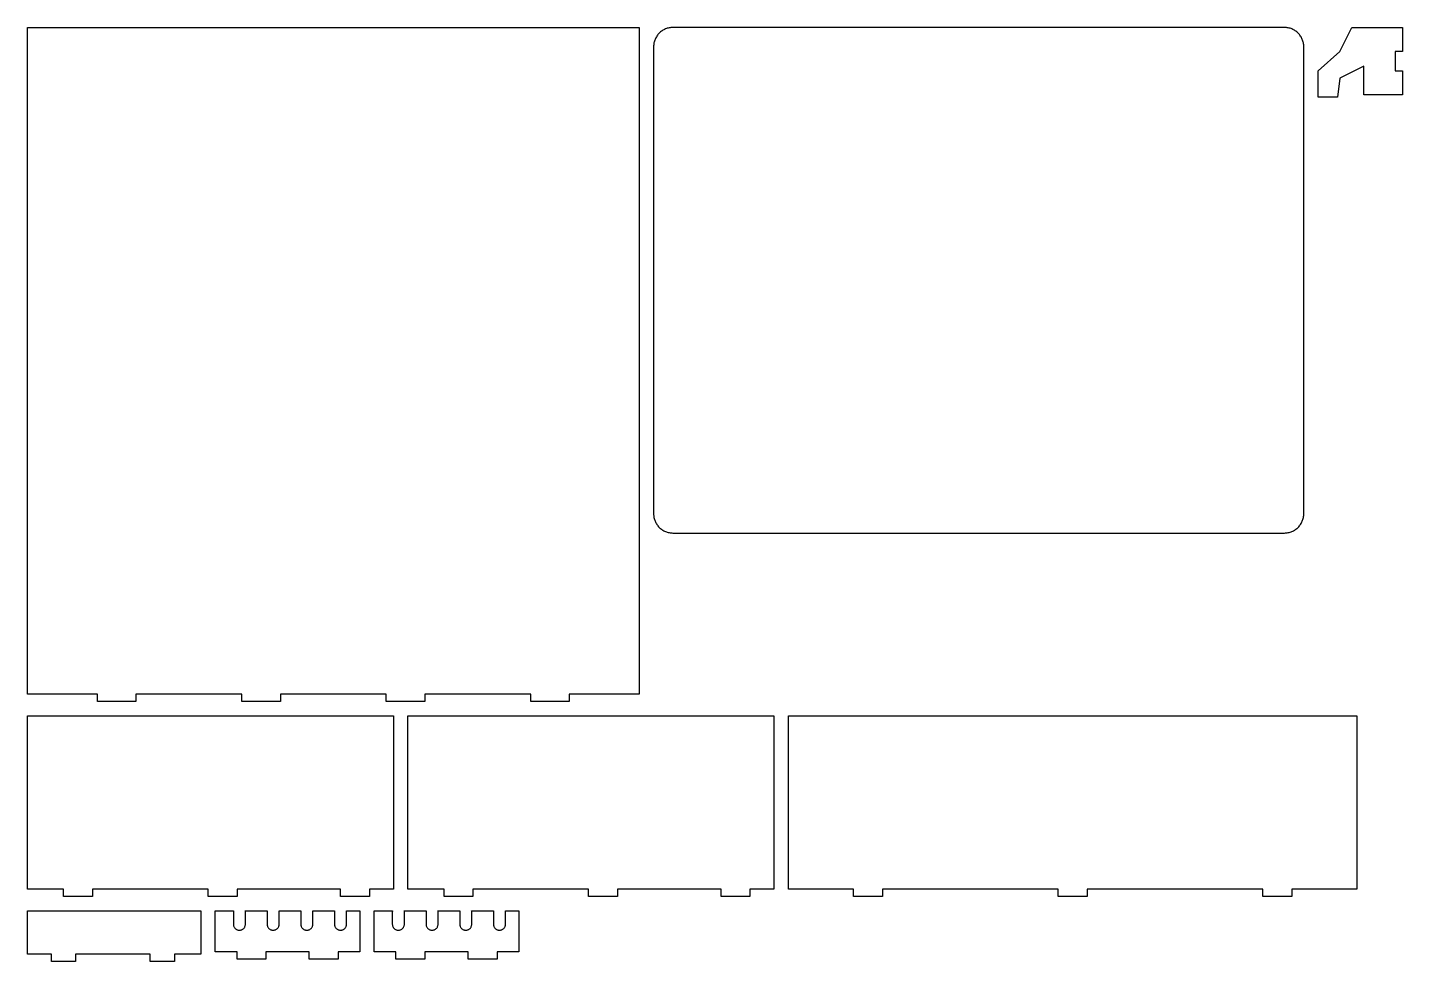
# Model space of a CAD drawing. Header units: millimetres. Extents: x 6 to 577, y -394 to -6.
import ezdxf

# ---------------------------------------------------------------- set-up
doc = ezdxf.new("R2010")
doc.units = ezdxf.units.MM
doc.layers.add('cut_outer', color=7, linetype='Continuous')

msp = doc.modelspace()

# ---------------------------------------------------------------- linework, layer by layer
at = {"layer": 'cut_outer'}
for points in [[(51, -286), (35, -286), (35, -283), (6, -283), (6, -6), (260, -6), (260, -283), (231, -283), (231, -286), (215, -286), (215, -283), (171, -283), (171, -286), (155, -286), (155, -283), (111, -283), (111, -286), (95, -286), (95, -283), (51, -283)], [(274, -216), (528, -216), (528.39, -215.99), (528.78, -215.96), (529.17, -215.91), (529.56, -215.85), (529.94, -215.76), (530.32, -215.66), (530.7, -215.53), (531.06, -215.39), (531.42, -215.23), (531.77, -215.06), (532.11, -214.86), (532.44, -214.65), (532.77, -214.43), (533.08, -214.18), (533.37, -213.93), (533.66, -213.66), (533.93, -213.37), (534.18, -213.08), (534.43, -212.77), (534.65, -212.44), (534.86, -212.11), (535.06, -211.77), (535.23, -211.42), (535.39, -211.06), (535.53, -210.7), (535.66, -210.32), (535.76, -209.94), (535.85, -209.56), (535.91, -209.17), (535.96, -208.78), (535.99, -208.39), (536, -208), (536, -14), (535.99, -13.61), (535.96, -13.22), (535.91, -12.83), (535.85, -12.44), (535.76, -12.06), (535.66, -11.68), (535.53, -11.3), (535.39, -10.94), (535.23, -10.58), (535.06, -10.23), (534.86, -9.89), (534.65, -9.56), (534.43, -9.23), (534.18, -8.92), (533.93, -8.63), (533.66, -8.34), (533.37, -8.07), (533.08, -7.82), (532.77, -7.57), (532.44, -7.35), (532.11, -7.14), (531.77, -6.94), (531.42, -6.77), (531.06, -6.61), (530.7, -6.47), (530.32, -6.34), (529.94, -6.24), (529.56, -6.15), (529.17, -6.09), (528.78, -6.04), (528.39, -6.01), (528, -6), (274, -6), (273.61, -6.01), (273.22, -6.04), (272.83, -6.09), (272.44, -6.15), (272.06, -6.24), (271.68, -6.34), (271.3, -6.47), (270.94, -6.61), (270.58, -6.77), (270.23, -6.94), (269.89, -7.14), (269.56, -7.35), (269.23, -7.57), (268.92, -7.82), (268.63, -8.07), (268.34, -8.34), (268.07, -8.63), (267.82, -8.92), (267.57, -9.23), (267.35, -9.56), (267.14, -9.89), (266.94, -10.23), (266.77, -10.58), (266.61, -10.94), (266.47, -11.3), (266.34, -11.68), (266.24, -12.06), (266.15, -12.44), (266.09, -12.83), (266.04, -13.22), (266.01, -13.61), (266, -14), (266, -208), (266.01, -208.39), (266.04, -208.78), (266.09, -209.17), (266.15, -209.56), (266.24, -209.94), (266.34, -210.32), (266.47, -210.7), (266.61, -211.06), (266.77, -211.42), (266.94, -211.77), (267.14, -212.11), (267.35, -212.44), (267.57, -212.77), (267.82, -213.08), (268.07, -213.37), (268.34, -213.66), (268.63, -213.93), (268.92, -214.18), (269.23, -214.43), (269.56, -214.65), (269.89, -214.86), (270.23, -215.06), (270.58, -215.23), (270.94, -215.39), (271.3, -215.53), (271.68, -215.66), (272.06, -215.76), (272.44, -215.85), (272.83, -215.91), (273.22, -215.96), (273.61, -215.99), (274, -216)], [(577, -34), (574, -34), (561, -34), (561, -22), (551, -27), (550, -35), (542, -35), (542, -24), (551, -16), (556, -6), (574, -6), (577, -6), (577, -16), (574, -16), (574, -22), (574, -24), (577, -24)], [(33, -367), (21, -367), (21, -364), (6, -364), (6, -292), (158, -292), (158, -364), (148, -364), (148, -367), (136, -367), (136, -364), (93, -364), (93, -367), (81, -367), (81, -364), (33, -364)], [(191, -367), (179, -367), (179, -364), (164, -364), (164, -292), (316, -292), (316, -364), (306, -364), (306, -367), (294, -367), (294, -364), (251, -364), (251, -367), (239, -367), (239, -364), (191, -364)], [(361, -367), (349, -367), (349, -364), (322, -364), (322, -292), (558, -292), (558, -364), (531, -364), (531, -367), (519, -367), (519, -364), (446, -364), (446, -367), (434, -367), (434, -364), (361, -364)], [(26, -394), (16, -394), (16, -391), (6, -391), (6, -373), (78, -373), (78, -391), (67, -391), (67, -394), (57, -394), (57, -391), (26, -391)], [(93, -393), (93, -390), (84, -390), (84, -373), (91.55, -373), (91.55, -373.01), (91.51, -373.25), (91.5, -373.5), (91.5, -378.5), (91.51, -378.75), (91.55, -378.99), (91.61, -379.23), (91.69, -379.46), (91.8, -379.68), (91.92, -379.89), (92.07, -380.09), (92.23, -380.27), (92.41, -380.43), (92.61, -380.58), (92.82, -380.7), (93.04, -380.81), (93.27, -380.89), (93.51, -380.95), (93.75, -380.99), (94, -381), (94.25, -380.99), (94.49, -380.95), (94.73, -380.89), (94.96, -380.81), (95.18, -380.7), (95.39, -380.58), (95.59, -380.43), (95.77, -380.27), (95.93, -380.09), (96.08, -379.89), (96.2, -379.68), (96.31, -379.46), (96.39, -379.23), (96.45, -378.99), (96.49, -378.75), (96.5, -378.5), (96.5, -373.5), (96.49, -373.25), (96.45, -373.01), (96.45, -373), (105.55, -373), (105.55, -373.01), (105.51, -373.25), (105.5, -373.5), (105.5, -378.5), (105.51, -378.75), (105.55, -378.99), (105.61, -379.23), (105.69, -379.46), (105.8, -379.68), (105.92, -379.89), (106.07, -380.09), (106.23, -380.27), (106.41, -380.43), (106.61, -380.58), (106.82, -380.7), (107.04, -380.81), (107.27, -380.89), (107.51, -380.95), (107.75, -380.99), (108, -381), (108.25, -380.99), (108.49, -380.95), (108.73, -380.89), (108.96, -380.81), (109.18, -380.7), (109.39, -380.58), (109.59, -380.43), (109.77, -380.27), (109.93, -380.09), (110.08, -379.89), (110.2, -379.68), (110.31, -379.46), (110.39, -379.23), (110.45, -378.99), (110.49, -378.75), (110.5, -378.5), (110.5, -373.5), (110.49, -373.25), (110.45, -373.01), (110.45, -373), (119.55, -373), (119.55, -373.01), (119.51, -373.25), (119.5, -373.5), (119.5, -378.5), (119.51, -378.75), (119.55, -378.99), (119.61, -379.23), (119.69, -379.46), (119.8, -379.68), (119.92, -379.89), (120.07, -380.09), (120.23, -380.27), (120.41, -380.43), (120.61, -380.58), (120.82, -380.7), (121.04, -380.81), (121.27, -380.89), (121.51, -380.95), (121.75, -380.99), (122, -381), (122.25, -380.99), (122.49, -380.95), (122.73, -380.89), (122.96, -380.81), (123.18, -380.7), (123.39, -380.58), (123.59, -380.43), (123.77, -380.27), (123.93, -380.09), (124.08, -379.89), (124.2, -379.68), (124.31, -379.46), (124.39, -379.23), (124.45, -378.99), (124.49, -378.75), (124.5, -378.5), (124.5, -373.5), (124.49, -373.25), (124.45, -373.01), (124.45, -373), (133.55, -373), (133.55, -373.01), (133.51, -373.25), (133.5, -373.5), (133.5, -378.5), (133.51, -378.75), (133.55, -378.99), (133.61, -379.23), (133.69, -379.46), (133.8, -379.68), (133.92, -379.89), (134.07, -380.09), (134.23, -380.27), (134.41, -380.43), (134.61, -380.58), (134.82, -380.7), (135.04, -380.81), (135.27, -380.89), (135.51, -380.95), (135.75, -380.99), (136, -381), (136.25, -380.99), (136.49, -380.95), (136.73, -380.89), (136.96, -380.81), (137.18, -380.7), (137.39, -380.58), (137.59, -380.43), (137.77, -380.27), (137.93, -380.09), (138.08, -379.89), (138.2, -379.68), (138.31, -379.46), (138.39, -379.23), (138.45, -378.99), (138.49, -378.75), (138.5, -378.5), (138.5, -373.5), (138.49, -373.25), (138.45, -373.01), (138.45, -373), (144, -373), (144, -390), (135, -390), (135, -393), (123, -393), (123, -390), (105, -390), (105, -393)], [(159, -393), (159, -390), (150, -390), (150, -373), (157.55, -373), (157.55, -373.01), (157.51, -373.25), (157.5, -373.5), (157.5, -378.5), (157.51, -378.75), (157.55, -378.99), (157.61, -379.23), (157.69, -379.46), (157.8, -379.68), (157.92, -379.89), (158.07, -380.09), (158.23, -380.27), (158.41, -380.43), (158.61, -380.58), (158.82, -380.7), (159.04, -380.81), (159.27, -380.89), (159.51, -380.95), (159.75, -380.99), (160, -381), (160.25, -380.99), (160.49, -380.95), (160.73, -380.89), (160.96, -380.81), (161.18, -380.7), (161.39, -380.58), (161.59, -380.43), (161.77, -380.27), (161.93, -380.09), (162.08, -379.89), (162.2, -379.68), (162.31, -379.46), (162.39, -379.23), (162.45, -378.99), (162.49, -378.75), (162.5, -378.5), (162.5, -373.5), (162.49, -373.25), (162.45, -373.01), (162.45, -373), (171.55, -373), (171.55, -373.01), (171.51, -373.25), (171.5, -373.5), (171.5, -378.5), (171.51, -378.75), (171.55, -378.99), (171.61, -379.23), (171.69, -379.46), (171.8, -379.68), (171.92, -379.89), (172.07, -380.09), (172.23, -380.27), (172.41, -380.43), (172.61, -380.58), (172.82, -380.7), (173.04, -380.81), (173.27, -380.89), (173.51, -380.95), (173.75, -380.99), (174, -381), (174.25, -380.99), (174.49, -380.95), (174.73, -380.89), (174.96, -380.81), (175.18, -380.7), (175.39, -380.58), (175.59, -380.43), (175.77, -380.27), (175.93, -380.09), (176.08, -379.89), (176.2, -379.68), (176.31, -379.46), (176.39, -379.23), (176.45, -378.99), (176.49, -378.75), (176.5, -378.5), (176.5, -373.5), (176.49, -373.25), (176.45, -373.01), (176.45, -373), (185.55, -373), (185.55, -373.01), (185.51, -373.25), (185.5, -373.5), (185.5, -378.5), (185.51, -378.75), (185.55, -378.99), (185.61, -379.23), (185.69, -379.46), (185.8, -379.68), (185.92, -379.89), (186.07, -380.09), (186.23, -380.27), (186.41, -380.43), (186.61, -380.58), (186.82, -380.7), (187.04, -380.81), (187.27, -380.89), (187.51, -380.95), (187.75, -380.99), (188, -381), (188.25, -380.99), (188.49, -380.95), (188.73, -380.89), (188.96, -380.81), (189.18, -380.7), (189.39, -380.58), (189.59, -380.43), (189.77, -380.27), (189.93, -380.09), (190.08, -379.89), (190.2, -379.68), (190.31, -379.46), (190.39, -379.23), (190.45, -378.99), (190.49, -378.75), (190.5, -378.5), (190.5, -373.5), (190.49, -373.25), (190.45, -373.01), (190.45, -373), (199.55, -373), (199.55, -373.01), (199.51, -373.25), (199.5, -373.5), (199.5, -378.5), (199.51, -378.75), (199.55, -378.99), (199.61, -379.23), (199.69, -379.46), (199.8, -379.68), (199.92, -379.89), (200.07, -380.09), (200.23, -380.27), (200.41, -380.43), (200.61, -380.58), (200.82, -380.7), (201.04, -380.81), (201.27, -380.89), (201.51, -380.95), (201.75, -380.99), (202, -381), (202.25, -380.99), (202.49, -380.95), (202.73, -380.89), (202.96, -380.81), (203.18, -380.7), (203.39, -380.58), (203.59, -380.43), (203.77, -380.27), (203.93, -380.09), (204.08, -379.89), (204.2, -379.68), (204.31, -379.46), (204.39, -379.23), (204.45, -378.99), (204.49, -378.75), (204.5, -378.5), (204.5, -373.5), (204.49, -373.25), (204.45, -373.01), (204.45, -373), (210, -373), (210, -390), (201, -390), (201, -393), (189, -393), (189, -390), (171, -390), (171, -393)]]:
    msp.add_lwpolyline(points, close=True, dxfattribs=at)

doc.saveas('drawing.dxf')
